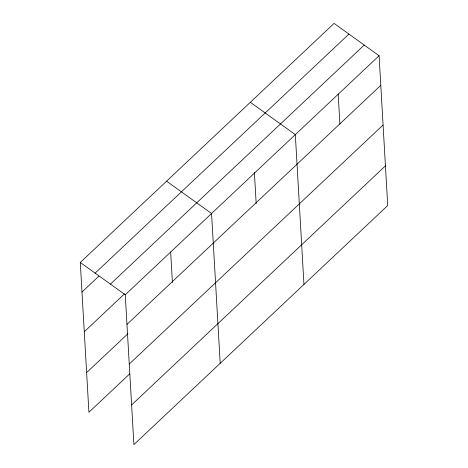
<?xml version="1.0" encoding="UTF-8"?>
<svg xmlns="http://www.w3.org/2000/svg" width="468" height="468" viewBox="0 0 468 468"><rect width="100%" height="100%" fill="white"/><g stroke="black" fill="none" stroke-linecap="round" stroke-linejoin="round"><path stroke-width="0.7" d="M129.683 373.879L88.914 412.273L80.28 262.46L334.099 23.4L379.086 55.727L387.72 205.54L133.901 444.6L125.26 294.787L379.086 55.727M95.121 273.125L348.947 34.07M81.988 292.061L98.929 276.102M110.419 284.117L364.239 45.057M84.275 331.73L124.511 293.834M126.968 324.388L380.788 85.328M86.627 372.604L127.928 333.707M129.256 364.057L383.076 124.997M131.613 404.931L385.433 165.871M250.339 102.287L295.32 134.614L303.96 284.427M166.579 181.18L211.559 213.507L220.2 363.32M80.28 262.46L125.26 294.787M338.177 94.132L339.903 124.055M254.376 172.288L256.183 203.674M170.656 251.907L172.423 282.567"/></g></svg>
